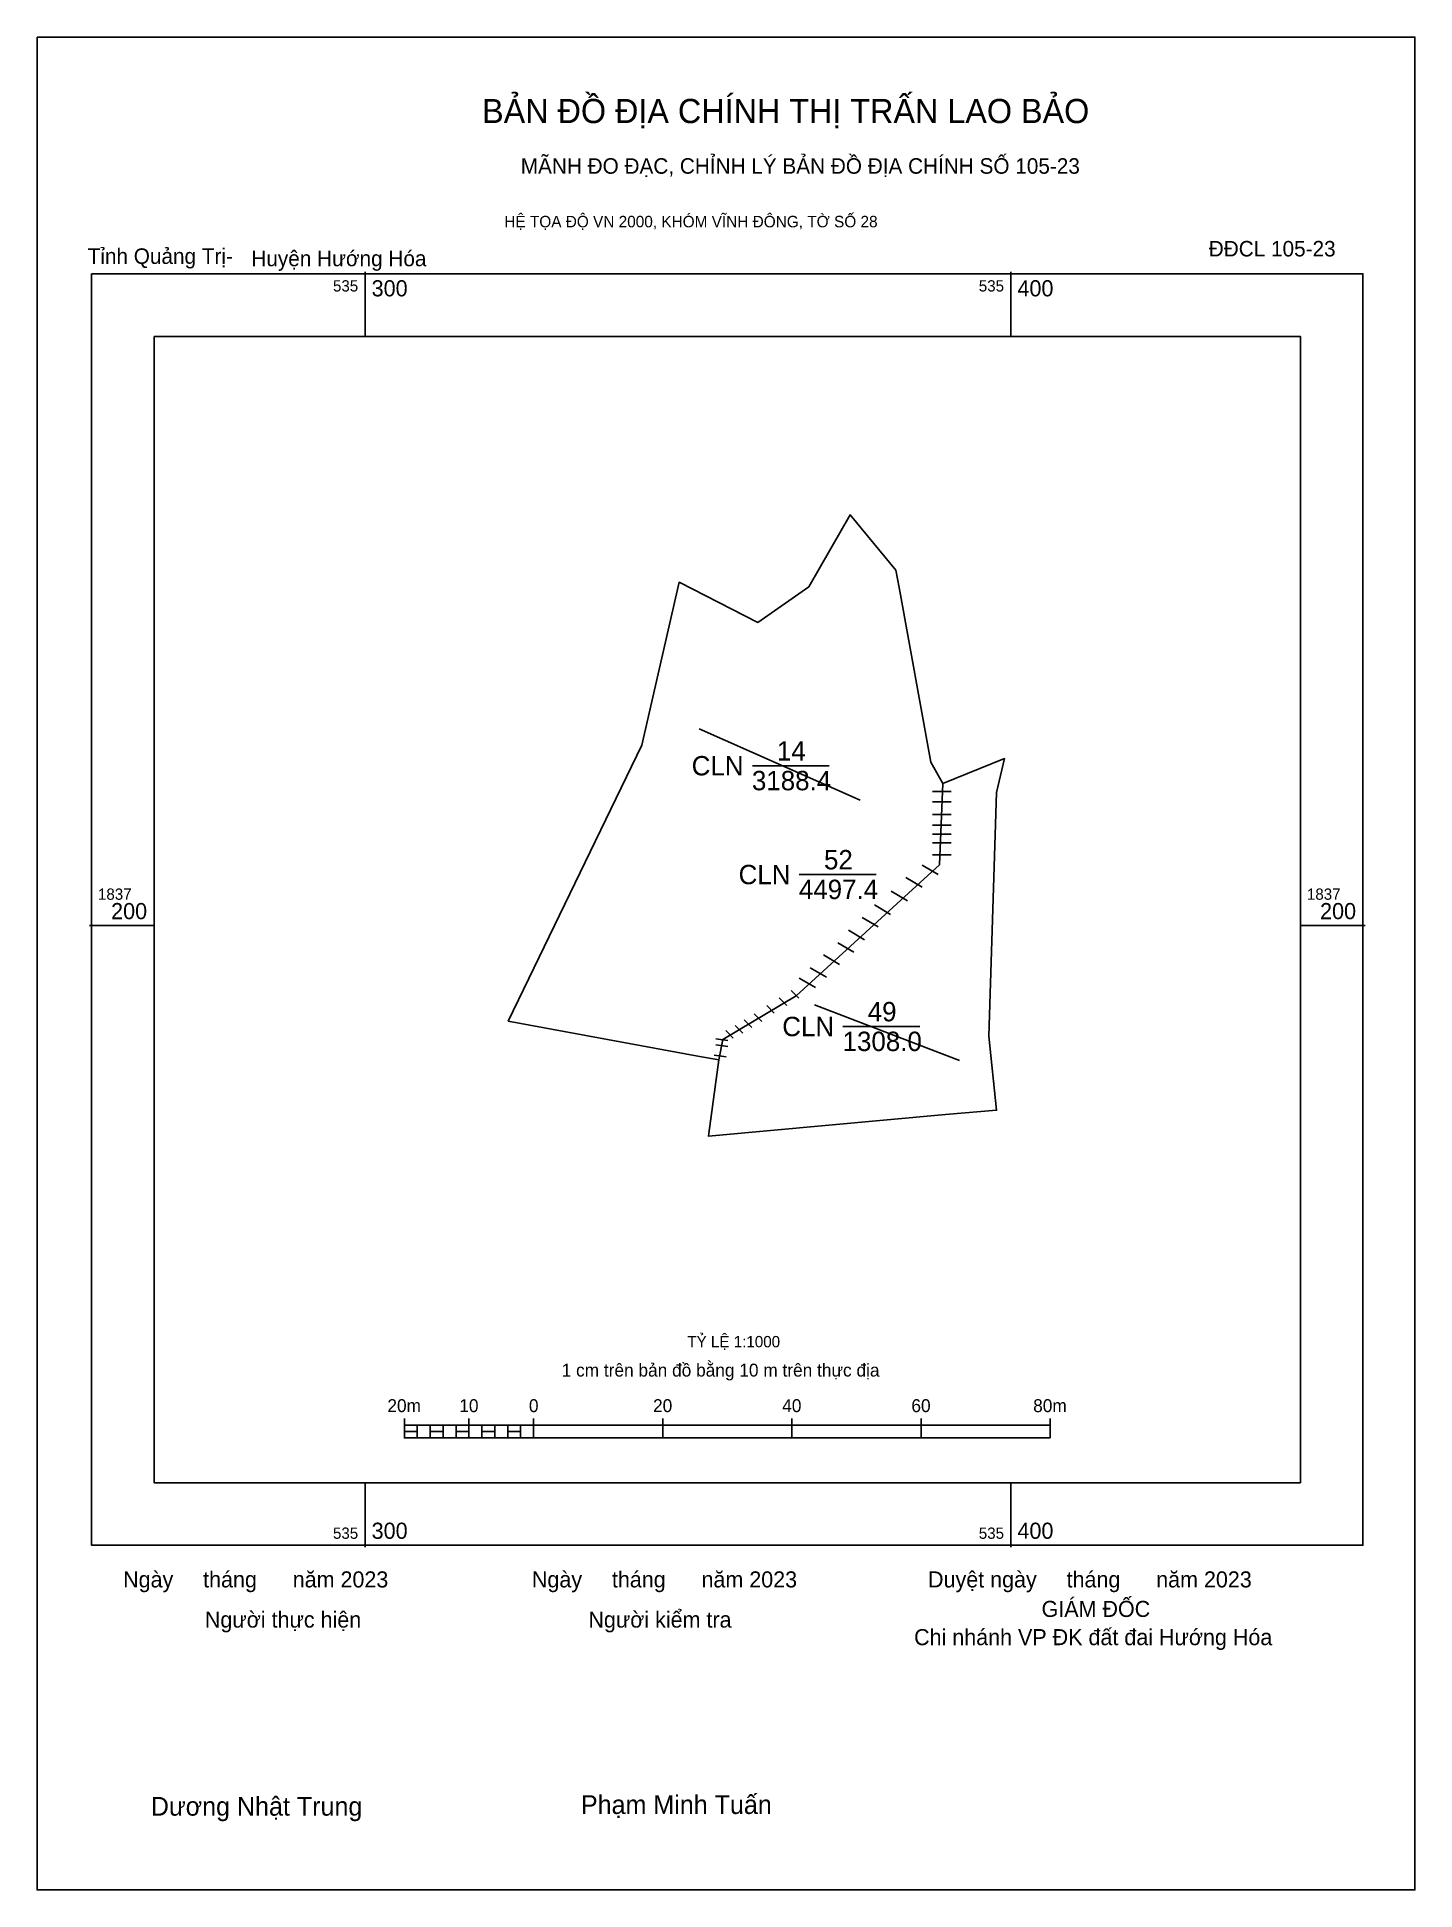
# Model space of a CAD drawing. Extents: x 535249 to 535463, y 1837051 to 1837338.
import ezdxf

# ---------------------------------------------------------------- set-up
doc = ezdxf.new("R2010")
doc.units = 0
for name, color, linetype in [('Level 10', 7, 'Continuous'), ('Level 13', 7, 'Continuous'), ('Level 15', 7, 'Continuous'), ('Level 27', 7, 'Continuous'), ('Level 29', 7, 'Continuous'), ('Level 6', 7, 'Continuous'), ('Level 62', 7, 'Continuous'), ('Level 63', 7, 'Continuous'), ('Level 9', 7, 'Continuous')]:
    doc.layers.add(name, color=color, linetype=linetype)

msp = doc.modelspace()

# ---------------------------------------------------------------- linework, layer by layer
at = {"layer": 'Level 10'}
msp.add_lwpolyline([(535375.1, 1837263.63), (535382.19, 1837255.03), (535382.67, 1837252.35), (535387.57, 1837225.3), (535389.47, 1837222.03), (535398.98, 1837225.86), (535397.78, 1837220.62), (535396.56, 1837182.87), (535397.78, 1837171.41), (535389.86, 1837170.77), (535353.17, 1837167.38), (535353.23, 1837167.83), (535354.77, 1837179.2), (535351.5, 1837179.8), (535322.16, 1837185.22), (535342.83, 1837227.94), (535348.6, 1837253.16), (535360.79, 1837246.96), (535368.7, 1837252.48)], close=True, dxfattribs=at)
at = {"layer": 'Level 15'}
msp.add_lwpolyline([(535249.2, 1837337.59), (535462.55, 1837337.59), (535462.55, 1837050.68), (535249.2, 1837050.68)], close=True, dxfattribs=at)
at = {"layer": 'Level 27'}
for p, q in [((535375.1, 1837263.63), (535375.09, 1837263.64)), ((535382.19, 1837255.03), (535382.19, 1837255.04)), ((535398.98, 1837225.86), (535398.99, 1837225.86)), ((535322.16, 1837185.22), (535322.15, 1837185.22)), ((535397.78, 1837171.41), (535397.78, 1837171.4)), ((535353.17, 1837167.38), (535353.17, 1837167.37))]:
    msp.add_line(p, q, dxfattribs=at)
at = {"layer": 'Level 29'}
for p, q in [((535359.96, 1837224.76), (535371.87, 1837224.76)), ((535366.76, 1837189.15), (535388.94, 1837209.41)), ((535367.22, 1837207.91), (535379.13, 1837207.91)), ((535355.4, 1837182.36), (535366.76, 1837189.15)), ((535373.99, 1837184.38), (535385.9, 1837184.38)), ((535354.77, 1837179.2), (535355.4, 1837182.36))]:
    msp.add_line(p, q, dxfattribs=at)
msp.add_lwpolyline([(535388.94, 1837209.41), (535389.47, 1837222.03)], dxfattribs=at)
at = {"layer": 'Level 62'}
msp.add_lwpolyline([(535267.31, 1837291.25), (535444.83, 1837291.25), (535444.83, 1837113.74), (535267.31, 1837113.74)], close=True, dxfattribs=at)
at = {"layer": 'Level 63'}
for p, q in [((535300, 1837301.25), (535300, 1837291.25)), ((535400, 1837301.25), (535400, 1837291.25)), ((535257.31, 1837200), (535267.31, 1837200)), ((535444.83, 1837200), (535454.83, 1837200)), ((535306.07, 1837123.67), (535306.07, 1837120.67)), ((535306.07, 1837122.67), (535406.07, 1837122.67)), ((535308.07, 1837122.67), (535308.07, 1837120.67)), ((535310.07, 1837122.67), (535310.07, 1837120.67)), ((535312.07, 1837122.67), (535312.07, 1837120.67)), ((535314.07, 1837122.67), (535314.07, 1837120.67)), ((535316.07, 1837123.67), (535316.07, 1837120.67)), ((535316.07, 1837122.67), (535316.07, 1837120.67)), ((535318.07, 1837122.67), (535318.07, 1837120.67)), ((535320.07, 1837122.67), (535320.07, 1837120.67)), ((535322.07, 1837122.67), (535322.07, 1837120.67)), ((535324.07, 1837122.67), (535324.07, 1837120.67)), ((535326.07, 1837123.67), (535326.07, 1837120.67)), ((535326.07, 1837122.67), (535326.07, 1837120.67)), ((535346.07, 1837123.67), (535346.07, 1837120.67)), ((535366.07, 1837123.67), (535366.07, 1837120.67)), ((535386.07, 1837123.67), (535386.07, 1837120.67)), ((535406.07, 1837123.67), (535406.07, 1837120.67)), ((535306.07, 1837120.67), (535406.07, 1837120.67)), ((535300, 1837113.74), (535300, 1837103.74)), ((535400, 1837113.74), (535400, 1837103.74))]:
    msp.add_line(p, q, dxfattribs=at)
for points in [[(535257.63, 1837300.94), (535454.51, 1837300.94), (535454.51, 1837104.05), (535257.63, 1837104.05)], [(535306.07, 1837121.67), (535308.07, 1837121.67), (535308.07, 1837120.67), (535306.07, 1837120.67)], [(535306.07, 1837121.67), (535308.07, 1837121.67), (535308.07, 1837120.67), (535306.07, 1837120.67)], [(535310.07, 1837121.67), (535312.07, 1837121.67), (535312.07, 1837120.67), (535310.07, 1837120.67)], [(535314.07, 1837121.67), (535316.07, 1837121.67), (535316.07, 1837120.67), (535314.07, 1837120.67)], [(535318.07, 1837121.67), (535320.07, 1837121.67), (535320.07, 1837120.67), (535318.07, 1837120.67)], [(535322.07, 1837121.67), (535324.07, 1837121.67), (535324.07, 1837120.67), (535322.07, 1837120.67)]]:
    msp.add_lwpolyline(points, close=True, dxfattribs=at)
at = {"layer": 'Level 9'}
for p, q in [((535351.73, 1837230.49), (535376.66, 1837219.43)), ((535387.85, 1837220.75), (535390.75, 1837220.75)), ((535387.85, 1837219.19), (535390.75, 1837219.19)), ((535387.85, 1837217.19), (535390.75, 1837217.19)), ((535387.85, 1837215.57), (535390.75, 1837215.57)), ((535387.85, 1837214.14), (535390.75, 1837214.14)), ((535387.85, 1837212.8), (535390.75, 1837212.8)), ((535386.23, 1837209.38), (535388.73, 1837207.91)), ((535387.85, 1837210.94), (535390.75, 1837210.94)), ((535383.73, 1837207.44), (535386.23, 1837205.98)), ((535378.87, 1837203.2), (535381.37, 1837201.73)), ((535381.47, 1837205.32), (535383.97, 1837203.86)), ((535376.94, 1837201.26), (535379.44, 1837199.8)), ((535373.17, 1837197.35), (535375.67, 1837195.88)), ((535374.82, 1837199.28), (535377.32, 1837197.82)), ((535370.95, 1837195.46), (535373.45, 1837194)), ((535367.22, 1837191.87), (535369.72, 1837190.41)), ((535368.92, 1837193.48), (535371.42, 1837192.01)), ((535364.12, 1837188.83), (535365.29, 1837187.65)), ((535365.99, 1837189.93), (535367.16, 1837188.75)), ((535358.71, 1837185.42), (535359.88, 1837184.23)), ((535360.25, 1837186.35), (535361.42, 1837185.17)), ((535362.18, 1837187.62), (535363.35, 1837186.43)), ((535369.56, 1837187.72), (535392.01, 1837179.14)), ((535354.3, 1837182.49), (535356.15, 1837182.22)), ((535355.84, 1837183.77), (535357.01, 1837182.58)), ((535357.3, 1837184.54), (535358.47, 1837183.35)), ((535354.06, 1837179.96), (535355.91, 1837179.69)), ((535354.3, 1837181.55), (535356.15, 1837181.28))]:
    msp.add_line(p, q, dxfattribs=at)

# ---------------------------------------------------------------- texts
at = {"layer": 'Level 13'}
for s, p in [('14', (535363.77, 1837225.56)), ('CLN', (535350.56, 1837223.26)), ('3188.4', (535359.89, 1837220.96)), ('52', (535371.05, 1837208.71)), ('CLN', (535357.83, 1837206.41)), ('4497.4', (535367.16, 1837204.11)), ('49', (535377.82, 1837185.18)), ('CLN', (535364.59, 1837182.88)), ('1308.0', (535373.93, 1837180.58))]:
    msp.add_text(s, height=3, dxfattribs=at).set_placement(p)
at = {"layer": 'Level 6'}
msp.add_text('TỶ LỆ 1:1000', height=1.7579, dxfattribs=at).set_placement((535349.88, 1837134.7))
at = {"layer": 'Level 63'}
for s, height, p in [('BẢN ĐỒ ĐỊA CHÍNH THỊ TRẤN LAO BẢO', 3.7437, (535318.11, 1837324.27)), ('MÃNH ĐO ĐẠC, CHỈNH LÝ BẢN ĐỒ ĐỊA CHÍNH SỐ 105-23', 2.4022, (535324.1, 1837316.43)), ('HỆ TỌA ĐỘ VN 2000, KHÓM VĨNH ĐÔNG, TỜ SỐ 28', 1.7782, (535321.55, 1837308.13)), ('535', 1.75, (535295.02, 1837298.19)), ('300', 2.5, (535301, 1837297.44)), ('535', 1.75, (535395.02, 1837298.19)), ('400', 2.5, (535401, 1837297.44)), ('1837', 1.75, (535258.63, 1837204)), ('1837', 1.75, (535445.83, 1837204)), ('200', 2.5, (535260.66, 1837201)), ('200', 2.5, (535447.86, 1837201)), ('1 cm trên bản đồ bằng 10 m trên thực địa', 2, (535330.43, 1837130.17)), ('20m', 2, (535303.44, 1837124.67)), ('10', 2, (535314.58, 1837124.67)), ('0', 2, (535325.36, 1837124.67)), ('20', 2, (535344.58, 1837124.67)), ('40', 2, (535364.58, 1837124.67)), ('60', 2, (535384.58, 1837124.67)), ('80m', 2, (535403.44, 1837124.67)), ('535', 1.75, (535295.02, 1837105.05)), ('300', 2.5, (535301, 1837105.05)), ('535', 1.75, (535395.02, 1837105.05)), ('400', 2.5, (535401, 1837105.05)), ('Ngày     tháng      năm 2023', 2.4883, (535262.52, 1837097.52)), ('Ngày     tháng      năm 2023', 2.4883, (535325.82, 1837097.52)), ('Duyệt ngày     tháng      năm 2023', 2.4883, (535387.16, 1837097.52)), ('Người thực hiện', 2.4883, (535275.18, 1837091.3)), ('Người kiểm tra', 2.4883, (535334.57, 1837091.3)), ('GIÁM ĐỐC', 2.488, (535404.74, 1837092.95)), ('Chi nhánh VP ĐK đất đai Hướng Hóa', 2.4883, (535385, 1837088.58)), ('Dương Nhật Trung', 2.9024, (535266.81, 1837062.18)), ('Phạm Minh Tuấn', 2.9024, (535333.41, 1837062.44))]:
    msp.add_text(s, height=height, dxfattribs=at).set_placement(p)
at = {"layer": 'Level 9'}
for s, p in [('ĐĐCL 105-23', (535430.63, 1837303.62)), ('Tỉnh Quảng Trị-', (535257.03, 1837302.47)), ('Huyện Hướng Hóa', (535282.38, 1837302.11))]:
    msp.add_text(s, height=2.4022, dxfattribs=at).set_placement(p)

doc.saveas('drawing.dxf')
